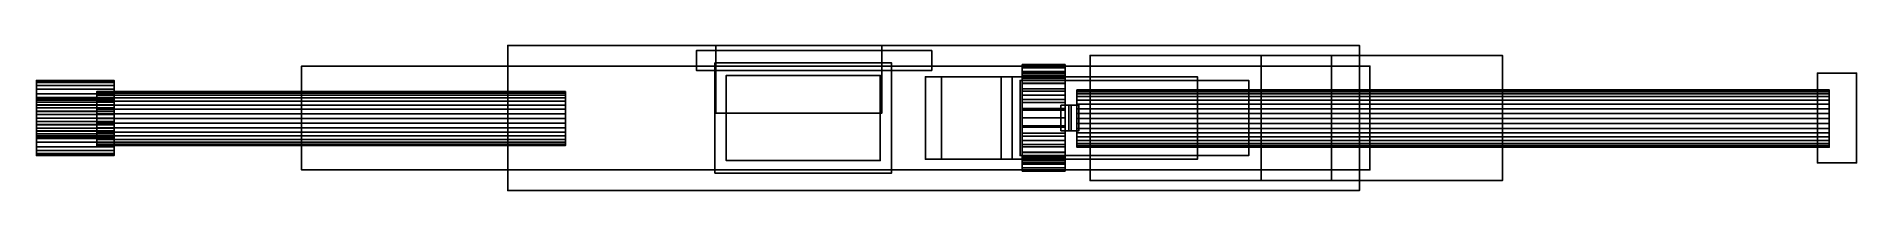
# Model space of a CAD drawing. Extents: x -0.49 to 1.32, y -0.07 to 0.07.
import ezdxf

# ---------------------------------------------------------------- set-up
doc = ezdxf.new("R2010")
doc.units = 0
for name, color, linetype in [('CA_ON_1', 88, 'CONTINUOUS'), ('CARGADOR', 88, 'CONTINUOUS'), ('CUBO_5', 251, 'CONTINUOUS'), ('CUERPO', 88, 'CONTINUOUS'), ('CULATA_1', 88, 'CONTINUOUS'), ('GATILLO', 88, 'CONTINUOUS'), ('MIRA_1', 88, 'CONTINUOUS')]:
    doc.layers.add(name, color=color, linetype=linetype)

msp = doc.modelspace()

# ---------------------------------------------------------------- meshes
at = {"layer": 'CA_ON_1'}
mesh = msp.add_polyface(dxfattribs=at)
corners = [(-0.4941, 0, 2.1738), (-0.4941, 0, 2.1568), (-0.4941, 0, 2.1568), (-0.4165, 0, 2.1568), (-0.4165, 0, 2.1568), (-0.4165, 0, 2.1738), (-0.4165, 0, 2.1738), (-0.4941, 0, 2.1738), (-0.4941, 0.0036, 2.1742), (-0.4941, 0.0065, 2.1574), (-0.4941, 0.0065, 2.1574), (-0.4165, 0.0065, 2.1574), (-0.4165, 0.0065, 2.1574), (-0.4165, 0.0036, 2.1742), (-0.4165, 0.0036, 2.1742), (-0.4941, 0.0036, 2.1742), (-0.4941, 0.007, 2.1751), (-0.4941, 0.0129, 2.1591), (-0.4941, 0.0129, 2.1591), (-0.4165, 0.0129, 2.1591), (-0.4165, 0.0129, 2.1591), (-0.4165, 0.007, 2.1751), (-0.4165, 0.007, 2.1751), (-0.4941, 0.007, 2.1751), (-0.4941, 0.0103, 2.1766), (-0.4941, 0.0188, 2.1618), (-0.4941, 0.0188, 2.1618), (-0.4165, 0.0188, 2.1618), (-0.4165, 0.0188, 2.1618), (-0.4165, 0.0103, 2.1766), (-0.4165, 0.0103, 2.1766), (-0.4941, 0.0103, 2.1766), (-0.4941, 0.0132, 2.1787), (-0.4941, 0.0242, 2.1656), (-0.4941, 0.0242, 2.1656), (-0.4165, 0.0242, 2.1656), (-0.4165, 0.0242, 2.1656), (-0.4165, 0.0132, 2.1787), (-0.4165, 0.0132, 2.1787), (-0.4941, 0.0132, 2.1787), (-0.4941, 0.0158, 2.1812), (-0.4941, 0.0288, 2.1702), (-0.4941, 0.0288, 2.1702), (-0.4165, 0.0288, 2.1702), (-0.4165, 0.0288, 2.1702), (-0.4165, 0.0158, 2.1812), (-0.4165, 0.0158, 2.1812), (-0.4941, 0.0158, 2.1812), (-0.4941, 0.0178, 2.1842), (-0.4941, 0.0326, 2.1756), (-0.4941, 0.0326, 2.1756), (-0.4165, 0.0326, 2.1756), (-0.4165, 0.0326, 2.1756), (-0.4165, 0.0178, 2.1842), (-0.4165, 0.0178, 2.1842), (-0.4941, 0.0178, 2.1842), (-0.4941, 0.0194, 2.1874), (-0.4941, 0.0354, 2.1816), (-0.4941, 0.0354, 2.1816), (-0.4165, 0.0354, 2.1816), (-0.4165, 0.0354, 2.1816), (-0.4165, 0.0194, 2.1874), (-0.4165, 0.0194, 2.1874), (-0.4941, 0.0194, 2.1874), (-0.4941, 0.0203, 2.1909), (-0.4941, 0.0371, 2.1879), (-0.4941, 0.0371, 2.1879), (-0.4165, 0.0371, 2.1879), (-0.4165, 0.0371, 2.1879), (-0.4165, 0.0203, 2.1909), (-0.4165, 0.0203, 2.1909), (-0.4941, 0.0203, 2.1909), (-0.4941, 0.0206, 2.1945), (-0.4941, 0.0377, 2.1945), (-0.4941, 0.0377, 2.1945), (-0.4165, 0.0377, 2.1945), (-0.4165, 0.0377, 2.1945), (-0.4165, 0.0206, 2.1945), (-0.4165, 0.0206, 2.1945), (-0.4941, 0.0206, 2.1945), (-0.4941, 0.0203, 2.198), (-0.4941, 0.0371, 2.201), (-0.4941, 0.0371, 2.201), (-0.4165, 0.0371, 2.201), (-0.4165, 0.0371, 2.201), (-0.4165, 0.0203, 2.198), (-0.4165, 0.0203, 2.198), (-0.4941, 0.0203, 2.198), (-0.4941, 0.0194, 2.2015), (-0.4941, 0.0354, 2.2073), (-0.4941, 0.0354, 2.2073), (-0.4165, 0.0354, 2.2073), (-0.4165, 0.0354, 2.2073), (-0.4165, 0.0194, 2.2015), (-0.4165, 0.0194, 2.2015), (-0.4941, 0.0194, 2.2015), (-0.4941, 0.0178, 2.2048), (-0.4941, 0.0326, 2.2133), (-0.4941, 0.0326, 2.2133), (-0.4165, 0.0326, 2.2133), (-0.4165, 0.0326, 2.2133), (-0.4165, 0.0178, 2.2048), (-0.4165, 0.0178, 2.2048), (-0.4941, 0.0178, 2.2048), (-0.4941, 0.0158, 2.2077), (-0.4941, 0.0288, 2.2187), (-0.4941, 0.0288, 2.2187), (-0.4165, 0.0288, 2.2187), (-0.4165, 0.0288, 2.2187), (-0.4165, 0.0158, 2.2077), (-0.4165, 0.0158, 2.2077), (-0.4941, 0.0158, 2.2077), (-0.4941, 0.0132, 2.2102), (-0.4941, 0.0242, 2.2233), (-0.4941, 0.0242, 2.2233), (-0.4165, 0.0242, 2.2233), (-0.4165, 0.0242, 2.2233), (-0.4165, 0.0132, 2.2102), (-0.4165, 0.0132, 2.2102), (-0.4941, 0.0132, 2.2102), (-0.4941, 0.0103, 2.2123), (-0.4941, 0.0188, 2.2271), (-0.4941, 0.0188, 2.2271), (-0.4165, 0.0188, 2.2271), (-0.4165, 0.0188, 2.2271), (-0.4165, 0.0103, 2.2123), (-0.4165, 0.0103, 2.2123), (-0.4941, 0.0103, 2.2123), (-0.4941, 0.007, 2.2138), (-0.4941, 0.0129, 2.2298), (-0.4941, 0.0129, 2.2298), (-0.4165, 0.0129, 2.2298), (-0.4165, 0.0129, 2.2298), (-0.4165, 0.007, 2.2138), (-0.4165, 0.007, 2.2138), (-0.4941, 0.007, 2.2138), (-0.4941, 0.0036, 2.2147), (-0.4941, 0.0065, 2.2315), (-0.4941, 0.0065, 2.2315), (-0.4165, 0.0065, 2.2315), (-0.4165, 0.0065, 2.2315), (-0.4165, 0.0036, 2.2147), (-0.4165, 0.0036, 2.2147), (-0.4941, 0.0036, 2.2147), (-0.4941, 0, 2.2151), (-0.4941, 0, 2.2321), (-0.4941, 0, 2.2321), (-0.4165, 0, 2.2321), (-0.4165, 0, 2.2321), (-0.4165, 0, 2.2151), (-0.4165, 0, 2.2151), (-0.4941, 0, 2.2151), (-0.4941, -0.0036, 2.2147), (-0.4941, -0.0065, 2.2315), (-0.4941, -0.0065, 2.2315), (-0.4165, -0.0065, 2.2315), (-0.4165, -0.0065, 2.2315), (-0.4165, -0.0036, 2.2147), (-0.4165, -0.0036, 2.2147), (-0.4941, -0.0036, 2.2147), (-0.4941, -0.007, 2.2138), (-0.4941, -0.0129, 2.2298), (-0.4941, -0.0129, 2.2298), (-0.4165, -0.0129, 2.2298), (-0.4165, -0.0129, 2.2298), (-0.4165, -0.007, 2.2138), (-0.4165, -0.007, 2.2138), (-0.4941, -0.007, 2.2138), (-0.4941, -0.0103, 2.2123), (-0.4941, -0.0188, 2.2271), (-0.4941, -0.0188, 2.2271), (-0.4165, -0.0188, 2.2271), (-0.4165, -0.0188, 2.2271), (-0.4165, -0.0103, 2.2123), (-0.4165, -0.0103, 2.2123), (-0.4941, -0.0103, 2.2123), (-0.4941, -0.0132, 2.2102), (-0.4941, -0.0242, 2.2233), (-0.4941, -0.0242, 2.2233), (-0.4165, -0.0242, 2.2233), (-0.4165, -0.0242, 2.2233), (-0.4165, -0.0132, 2.2102), (-0.4165, -0.0132, 2.2102), (-0.4941, -0.0132, 2.2102), (-0.4941, -0.0158, 2.2077), (-0.4941, -0.0288, 2.2187), (-0.4941, -0.0288, 2.2187), (-0.4165, -0.0288, 2.2187), (-0.4165, -0.0288, 2.2187), (-0.4165, -0.0158, 2.2077), (-0.4165, -0.0158, 2.2077), (-0.4941, -0.0158, 2.2077), (-0.4941, -0.0178, 2.2048), (-0.4941, -0.0326, 2.2133), (-0.4941, -0.0326, 2.2133), (-0.4165, -0.0326, 2.2133), (-0.4165, -0.0326, 2.2133), (-0.4165, -0.0178, 2.2048), (-0.4165, -0.0178, 2.2048), (-0.4941, -0.0178, 2.2048), (-0.4941, -0.0194, 2.2015), (-0.4941, -0.0354, 2.2073), (-0.4941, -0.0354, 2.2073), (-0.4165, -0.0354, 2.2073), (-0.4165, -0.0354, 2.2073), (-0.4165, -0.0194, 2.2015), (-0.4165, -0.0194, 2.2015), (-0.4941, -0.0194, 2.2015), (-0.4941, -0.0203, 2.198), (-0.4941, -0.0371, 2.201), (-0.4941, -0.0371, 2.201), (-0.4165, -0.0371, 2.201), (-0.4165, -0.0371, 2.201), (-0.4165, -0.0203, 2.198), (-0.4165, -0.0203, 2.198), (-0.4941, -0.0203, 2.198), (-0.4941, -0.0206, 2.1945), (-0.4941, -0.0377, 2.1945), (-0.4941, -0.0377, 2.1945), (-0.4165, -0.0377, 2.1945), (-0.4165, -0.0377, 2.1945), (-0.4165, -0.0206, 2.1945), (-0.4165, -0.0206, 2.1945), (-0.4941, -0.0206, 2.1945), (-0.4941, -0.0203, 2.1909), (-0.4941, -0.0371, 2.1879), (-0.4941, -0.0371, 2.1879), (-0.4165, -0.0371, 2.1879), (-0.4165, -0.0371, 2.1879), (-0.4165, -0.0203, 2.1909), (-0.4165, -0.0203, 2.1909), (-0.4941, -0.0203, 2.1909), (-0.4941, -0.0194, 2.1874), (-0.4941, -0.0354, 2.1816), (-0.4941, -0.0354, 2.1816), (-0.4165, -0.0354, 2.1816), (-0.4165, -0.0354, 2.1816), (-0.4165, -0.0194, 2.1874), (-0.4165, -0.0194, 2.1874), (-0.4941, -0.0194, 2.1874), (-0.4941, -0.0178, 2.1842), (-0.4941, -0.0326, 2.1756), (-0.4941, -0.0326, 2.1756), (-0.4165, -0.0326, 2.1756), (-0.4165, -0.0326, 2.1756), (-0.4165, -0.0178, 2.1842), (-0.4165, -0.0178, 2.1842), (-0.4941, -0.0178, 2.1842), (-0.4941, -0.0158, 2.1812), (-0.4941, -0.0288, 2.1702), (-0.4941, -0.0288, 2.1702), (-0.4165, -0.0288, 2.1702), (-0.4165, -0.0288, 2.1702), (-0.4165, -0.0158, 2.1812), (-0.4165, -0.0158, 2.1812), (-0.4941, -0.0158, 2.1812), (-0.4941, -0.0132, 2.1787), (-0.4941, -0.0242, 2.1656), (-0.4941, -0.0242, 2.1656), (-0.4165, -0.0242, 2.1656), (-0.4165, -0.0242, 2.1656), (-0.4165, -0.0132, 2.1787), (-0.4165, -0.0132, 2.1787), (-0.4941, -0.0132, 2.1787), (-0.4941, -0.0103, 2.1766), (-0.4941, -0.0188, 2.1618), (-0.4941, -0.0188, 2.1618), (-0.4165, -0.0188, 2.1618), (-0.4165, -0.0188, 2.1618), (-0.4165, -0.0103, 2.1766), (-0.4165, -0.0103, 2.1766), (-0.4941, -0.0103, 2.1766), (-0.4941, -0.007, 2.1751), (-0.4941, -0.0129, 2.1591), (-0.4941, -0.0129, 2.1591), (-0.4165, -0.0129, 2.1591), (-0.4165, -0.0129, 2.1591), (-0.4165, -0.007, 2.1751), (-0.4165, -0.007, 2.1751), (-0.4941, -0.007, 2.1751), (-0.4941, -0.0036, 2.1742), (-0.4941, -0.0065, 2.1574), (-0.4941, -0.0065, 2.1574), (-0.4165, -0.0065, 2.1574), (-0.4165, -0.0065, 2.1574), (-0.4165, -0.0036, 2.1742), (-0.4165, -0.0036, 2.1742), (-0.4941, -0.0036, 2.1742), (-0.4338, -0.0006, 2.1949), (0.0342, -0.0006, 2.1949), (-0.4338, -0.0006, 2.1678), (-0.4338, -0.0006, 2.1678), (0.0342, -0.0006, 2.1678), (0.0342, -0.0006, 2.1678), (-0.4338, 0.0041, 2.1682), (-0.4338, 0.0041, 2.1682), (0.0342, 0.0041, 2.1682), (0.0342, 0.0041, 2.1682), (-0.4338, 0.0087, 2.1694), (-0.4338, 0.0087, 2.1694), (0.0342, 0.0087, 2.1694), (0.0342, 0.0087, 2.1694), (-0.4338, 0.013, 2.1714), (-0.4338, 0.013, 2.1714), (0.0342, 0.013, 2.1714), (0.0342, 0.013, 2.1714), (-0.4338, 0.0168, 2.1741), (-0.4338, 0.0168, 2.1741), (0.0342, 0.0168, 2.1741), (0.0342, 0.0168, 2.1741), (-0.4338, 0.0202, 2.1775), (-0.4338, 0.0202, 2.1775), (0.0342, 0.0202, 2.1775), (0.0342, 0.0202, 2.1775), (-0.4338, 0.0229, 2.1813), (-0.4338, 0.0229, 2.1813), (0.0342, 0.0229, 2.1813), (0.0342, 0.0229, 2.1813), (-0.4338, 0.0249, 2.1856), (-0.4338, 0.0249, 2.1856), (0.0342, 0.0249, 2.1856), (0.0342, 0.0249, 2.1856), (-0.4338, 0.0261, 2.1902), (-0.4338, 0.0261, 2.1902), (0.0342, 0.0261, 2.1902), (0.0342, 0.0261, 2.1902), (-0.4338, 0.0265, 2.1949), (-0.4338, 0.0265, 2.1949), (0.0342, 0.0265, 2.1949), (0.0342, 0.0265, 2.1949), (-0.4338, 0.0261, 2.1996), (-0.4338, 0.0261, 2.1996), (0.0342, 0.0261, 2.1996), (0.0342, 0.0261, 2.1996), (-0.4338, 0.0249, 2.2042), (-0.4338, 0.0249, 2.2042), (0.0342, 0.0249, 2.2042), (0.0342, 0.0249, 2.2042), (-0.4338, 0.0229, 2.2085), (-0.4338, 0.0229, 2.2085), (0.0342, 0.0229, 2.2085), (0.0342, 0.0229, 2.2085), (-0.4338, 0.0202, 2.2123), (-0.4338, 0.0202, 2.2123), (0.0342, 0.0202, 2.2123), (0.0342, 0.0202, 2.2123), (-0.4338, 0.0168, 2.2157), (-0.4338, 0.0168, 2.2157), (0.0342, 0.0168, 2.2157), (0.0342, 0.0168, 2.2157), (-0.4338, 0.013, 2.2184), (-0.4338, 0.013, 2.2184), (0.0342, 0.013, 2.2184), (0.0342, 0.013, 2.2184), (-0.4338, 0.0087, 2.2204), (-0.4338, 0.0087, 2.2204), (0.0342, 0.0087, 2.2204), (0.0342, 0.0087, 2.2204), (-0.4338, 0.0041, 2.2216), (-0.4338, 0.0041, 2.2216), (0.0342, 0.0041, 2.2216), (0.0342, 0.0041, 2.2216), (-0.4338, -0.0006, 2.222), (-0.4338, -0.0006, 2.222), (0.0342, -0.0006, 2.222), (0.0342, -0.0006, 2.222), (-0.4338, -0.0053, 2.2216), (-0.4338, -0.0053, 2.2216), (0.0342, -0.0053, 2.2216), (0.0342, -0.0053, 2.2216), (-0.4338, -0.0099, 2.2204), (-0.4338, -0.0099, 2.2204), (0.0342, -0.0099, 2.2204), (0.0342, -0.0099, 2.2204), (-0.4338, -0.0142, 2.2184), (-0.4338, -0.0142, 2.2184), (0.0342, -0.0142, 2.2184), (0.0342, -0.0142, 2.2184), (-0.4338, -0.018, 2.2157), (-0.4338, -0.018, 2.2157), (0.0342, -0.018, 2.2157), (0.0342, -0.018, 2.2157), (-0.4338, -0.0214, 2.2123), (-0.4338, -0.0214, 2.2123), (0.0342, -0.0214, 2.2123), (0.0342, -0.0214, 2.2123), (-0.4338, -0.0241, 2.2085), (-0.4338, -0.0241, 2.2085), (0.0342, -0.0241, 2.2085), (0.0342, -0.0241, 2.2085), (-0.4338, -0.0261, 2.2042), (-0.4338, -0.0261, 2.2042), (0.0342, -0.0261, 2.2042), (0.0342, -0.0261, 2.2042), (-0.4338, -0.0273, 2.1996), (-0.4338, -0.0273, 2.1996), (0.0342, -0.0273, 2.1996), (0.0342, -0.0273, 2.1996), (-0.4338, -0.0277, 2.1949), (-0.4338, -0.0277, 2.1949), (0.0342, -0.0277, 2.1949), (0.0342, -0.0277, 2.1949), (-0.4338, -0.0273, 2.1902), (-0.4338, -0.0273, 2.1902), (0.0342, -0.0273, 2.1902), (0.0342, -0.0273, 2.1902), (-0.4338, -0.0261, 2.1856), (-0.4338, -0.0261, 2.1856), (0.0342, -0.0261, 2.1856), (0.0342, -0.0261, 2.1856), (-0.4338, -0.0241, 2.1813), (-0.4338, -0.0241, 2.1813), (0.0342, -0.0241, 2.1813), (0.0342, -0.0241, 2.1813), (-0.4338, -0.0214, 2.1775), (-0.4338, -0.0214, 2.1775), (0.0342, -0.0214, 2.1775), (0.0342, -0.0214, 2.1775), (-0.4338, -0.018, 2.1741), (-0.4338, -0.018, 2.1741), (0.0342, -0.018, 2.1741), (0.0342, -0.018, 2.1741), (-0.4338, -0.0142, 2.1714), (-0.4338, -0.0142, 2.1714), (0.0342, -0.0142, 2.1714), (0.0342, -0.0142, 2.1714), (-0.4338, -0.0099, 2.1694), (-0.4338, -0.0099, 2.1694), (0.0342, -0.0099, 2.1694), (0.0342, -0.0099, 2.1694), (-0.4338, -0.0053, 2.1682), (-0.4338, -0.0053, 2.1682), (0.0342, -0.0053, 2.1682), (0.0342, -0.0053, 2.1682)]
mesh.append_faces([[corners[k] for k in face] for face in [(0, 1, 9, 8), (2, 3, 11, 10), (4, 5, 13, 12), (6, 7, 15, 14), (8, 9, 17, 16), (10, 11, 19, 18), (12, 13, 21, 20), (14, 15, 23, 22), (16, 17, 25, 24), (18, 19, 27, 26), (20, 21, 29, 28), (22, 23, 31, 30), (24, 25, 33, 32), (26, 27, 35, 34), (28, 29, 37, 36), (30, 31, 39, 38), (32, 33, 41, 40), (34, 35, 43, 42), (36, 37, 45, 44), (38, 39, 47, 46), (40, 41, 49, 48), (42, 43, 51, 50), (44, 45, 53, 52), (46, 47, 55, 54), (48, 49, 57, 56), (50, 51, 59, 58), (52, 53, 61, 60), (54, 55, 63, 62), (56, 57, 65, 64), (58, 59, 67, 66), (60, 61, 69, 68), (62, 63, 71, 70), (64, 65, 73, 72), (66, 67, 75, 74), (68, 69, 77, 76), (70, 71, 79, 78), (72, 73, 81, 80), (74, 75, 83, 82), (76, 77, 85, 84), (78, 79, 87, 86), (80, 81, 89, 88), (82, 83, 91, 90), (84, 85, 93, 92), (86, 87, 95, 94), (88, 89, 97, 96), (90, 91, 99, 98), (92, 93, 101, 100), (94, 95, 103, 102), (96, 97, 105, 104), (98, 99, 107, 106), (100, 101, 109, 108), (102, 103, 111, 110), (104, 105, 113, 112), (106, 107, 115, 114), (108, 109, 117, 116), (110, 111, 119, 118), (112, 113, 121, 120), (114, 115, 123, 122), (116, 117, 125, 124), (118, 119, 127, 126), (120, 121, 129, 128), (122, 123, 131, 130), (124, 125, 133, 132), (126, 127, 135, 134), (128, 129, 137, 136), (130, 131, 139, 138), (132, 133, 141, 140), (134, 135, 143, 142), (136, 137, 145, 144), (138, 139, 147, 146), (140, 141, 149, 148), (142, 143, 151, 150), (144, 145, 153, 152), (146, 147, 155, 154), (148, 149, 157, 156), (150, 151, 159, 158), (152, 153, 161, 160), (154, 155, 163, 162), (156, 157, 165, 164), (158, 159, 167, 166), (160, 161, 169, 168), (162, 163, 171, 170), (164, 165, 173, 172), (166, 167, 175, 174), (168, 169, 177, 176), (170, 171, 179, 178), (172, 173, 181, 180), (174, 175, 183, 182), (176, 177, 185, 184), (178, 179, 187, 186), (180, 181, 189, 188), (182, 183, 191, 190), (184, 185, 193, 192), (186, 187, 195, 194), (188, 189, 197, 196), (190, 191, 199, 198), (192, 193, 201, 200), (194, 195, 203, 202), (196, 197, 205, 204), (198, 199, 207, 206), (200, 201, 209, 208), (202, 203, 211, 210), (204, 205, 213, 212), (206, 207, 215, 214), (208, 209, 217, 216), (210, 211, 219, 218), (212, 213, 221, 220), (214, 215, 223, 222), (216, 217, 225, 224), (218, 219, 227, 226), (220, 221, 229, 228), (222, 223, 231, 230), (224, 225, 233, 232), (226, 227, 235, 234), (228, 229, 237, 236), (230, 231, 239, 238), (232, 233, 241, 240), (234, 235, 243, 242), (236, 237, 245, 244), (238, 239, 247, 246), (240, 241, 249, 248), (242, 243, 251, 250), (244, 245, 253, 252), (246, 247, 255, 254), (248, 249, 257, 256), (250, 251, 259, 258), (252, 253, 261, 260), (254, 255, 263, 262), (256, 257, 265, 264), (258, 259, 267, 266), (260, 261, 269, 268), (262, 263, 271, 270), (264, 265, 273, 272), (266, 267, 275, 274), (268, 269, 277, 276), (270, 271, 279, 278), (272, 273, 281, 280), (274, 275, 283, 282), (276, 277, 285, 284), (278, 279, 287, 286), (280, 281, 1, 0), (282, 283, 3, 2), (284, 285, 5, 4), (286, 287, 7, 6), (288, 290, 294, 294), (291, 292, 296, 295), (293, 289, 297, 297), (288, 294, 298, 298), (295, 296, 300, 299), (297, 289, 301, 301), (288, 298, 302, 302), (299, 300, 304, 303), (301, 289, 305, 305), (288, 302, 306, 306), (303, 304, 308, 307), (305, 289, 309, 309), (288, 306, 310, 310), (307, 308, 312, 311), (309, 289, 313, 313), (288, 310, 314, 314), (311, 312, 316, 315), (313, 289, 317, 317), (288, 314, 318, 318), (315, 316, 320, 319), (317, 289, 321, 321), (288, 318, 322, 322), (319, 320, 324, 323), (321, 289, 325, 325), (288, 322, 326, 326), (323, 324, 328, 327), (325, 289, 329, 329), (288, 326, 330, 330), (327, 328, 332, 331), (329, 289, 333, 333), (288, 330, 334, 334), (331, 332, 336, 335), (333, 289, 337, 337), (288, 334, 338, 338), (335, 336, 340, 339), (337, 289, 341, 341), (288, 338, 342, 342), (339, 340, 344, 343), (341, 289, 345, 345), (288, 342, 346, 346), (343, 344, 348, 347), (345, 289, 349, 349), (288, 346, 350, 350), (347, 348, 352, 351), (349, 289, 353, 353), (288, 350, 354, 354), (351, 352, 356, 355), (353, 289, 357, 357), (288, 354, 358, 358), (355, 356, 360, 359), (357, 289, 361, 361), (288, 358, 362, 362), (359, 360, 364, 363), (361, 289, 365, 365), (288, 362, 366, 366), (363, 364, 368, 367), (365, 289, 369, 369), (288, 366, 370, 370), (367, 368, 372, 371), (369, 289, 373, 373), (288, 370, 374, 374), (371, 372, 376, 375), (373, 289, 377, 377), (288, 374, 378, 378), (375, 376, 380, 379), (377, 289, 381, 381), (288, 378, 382, 382), (379, 380, 384, 383), (381, 289, 385, 385), (288, 382, 386, 386), (383, 384, 388, 387), (385, 289, 389, 389), (288, 386, 390, 390), (387, 388, 392, 391), (389, 289, 393, 393), (288, 390, 394, 394), (391, 392, 396, 395), (393, 289, 397, 397), (288, 394, 398, 398), (395, 396, 400, 399), (397, 289, 401, 401), (288, 398, 402, 402), (399, 400, 404, 403), (401, 289, 405, 405), (288, 402, 406, 406), (403, 404, 408, 407), (405, 289, 409, 409), (288, 406, 410, 410), (407, 408, 412, 411), (409, 289, 413, 413), (288, 410, 414, 414), (411, 412, 416, 415), (413, 289, 417, 417), (288, 414, 418, 418), (415, 416, 420, 419), (417, 289, 421, 421), (288, 418, 422, 422), (419, 420, 424, 423), (421, 289, 425, 425), (288, 422, 426, 426), (423, 424, 428, 427), (425, 289, 429, 429), (288, 426, 430, 430), (427, 428, 432, 431), (429, 289, 433, 433), (288, 430, 290, 290), (431, 432, 292, 291), (433, 289, 293, 293)]])
at = {"layer": 'CARGADOR'}
mesh = msp.add_polyface(dxfattribs=at)
corners = [(0.1948, -0.0427, 1.4726), (0.1948, -0.0427, 2.0914), (0.3486, -0.0427, 1.4726), (0.3486, -0.0427, 2.0914), (0.3486, 0.0427, 1.4726), (0.3486, 0.0427, 2.0914), (0.1948, 0.0427, 1.4726), (0.1948, 0.0427, 2.0914)]
mesh.append_faces([[corners[k] for k in face] for face in [(0, 1, 3, 2), (2, 3, 5, 4), (4, 5, 7, 6), (6, 7, 1, 0), (1, 7, 5, 3), (6, 0, 2, 4)]])
at = {"layer": 'CUBO_5'}
mesh = msp.add_polyface(dxfattribs=at)
corners = [(0.1649, 0.0477, 2.1929), (0.1649, 0.0477, 2.2485), (0.4, 0.0477, 2.1929), (0.4, 0.0477, 2.2485), (0.4, 0.0675, 2.1929), (0.4, 0.0675, 2.2485), (0.1649, 0.0675, 2.1929), (0.1649, 0.0675, 2.2485)]
mesh.append_faces([[corners[k] for k in face] for face in [(0, 1, 3, 2), (2, 3, 5, 4), (4, 5, 7, 6), (6, 7, 1, 0), (1, 7, 5, 3), (6, 0, 2, 4)]])
at = {"layer": 'CUERPO'}
mesh = msp.add_polyface(dxfattribs=at)
corners = [(-0.0234, -0.0727, 2.0832), (-0.0234, -0.0727, 2.2811), (0.827, -0.0727, 2.0832), (0.827, -0.0727, 2.2811), (0.827, 0.0727, 2.0832), (0.827, 0.0727, 2.2811), (-0.0234, 0.0727, 2.0832), (-0.0234, 0.0727, 2.2811), (0.35, 0.0727, 2.2403), (0.35, 0.0727, 2.201), (0.1842, 0.0727, 2.2403), (0.1842, 0.0727, 2.201), (0.1842, 0.0047, 2.201), (0.1842, 0.0047, 2.2403), (0.35, 0.0047, 2.201), (0.35, 0.0047, 2.2403), (0.35, 0.0727, 2.2403), (0.35, 0.0727, 2.201), (0.1842, 0.0727, 2.2403), (0.1842, 0.0727, 2.201), (0.3936, -0.0413, 2.1042), (0.4097, -0.0413, 2.1131), (0.4693, -0.0413, 1.9688), (0.4804, -0.0413, 1.9835), (0.6653, -0.0413, 1.9616), (0.6653, -0.0413, 1.98), (0.6653, 0.0413, 1.9616), (0.6653, 0.0413, 1.98), (0.4693, 0.0413, 1.9688), (0.4804, 0.0413, 1.9835), (0.3936, 0.0413, 2.1042), (0.4097, 0.0413, 2.1131), (-0.2293, -0.0519, 2.1231), (-0.2293, -0.0519, 2.264), (0.8375, -0.0519, 2.1231), (0.8375, -0.0519, 2.264), (0.8375, 0.0519, 2.1231), (0.8375, 0.0519, 2.264), (-0.2293, 0.0519, 2.1231), (-0.2293, 0.0519, 2.264), (0.1835, -0.0552, 2.0474), (0.1835, -0.0552, 2.1165), (0.3599, -0.0552, 2.0474), (0.3599, -0.0552, 2.1165), (0.3599, 0.0552, 2.0474), (0.3599, 0.0552, 2.1165), (0.1835, 0.0552, 2.0474), (0.1835, 0.0552, 2.1165), (0.5581, -0.0626, 2.0933), (0.7288, -0.0626, 2.184), (0.7991, -0.0626, 1.6398), (0.9698, -0.0626, 1.7305), (0.7991, 0.0626, 1.6398), (0.9698, 0.0626, 1.7305), (0.5581, 0.0626, 2.0933), (0.7288, 0.0626, 2.184)]
mesh.append_faces([[corners[k] for k in face] for face in [(0, 1, 3, 2), (2, 3, 5, 4), (11, 18, 6, 6), (7, 6, 18, 18), (17, 11, 6, 4), (7, 18, 16, 5), (17, 4, 5, 16), (6, 7, 1, 0), (1, 7, 5, 3), (6, 0, 2, 4), (13, 12, 14, 15), (14, 17, 16, 15), (13, 18, 11, 12), (15, 16, 18, 13), (12, 11, 17, 14), (20, 21, 23, 22), (22, 23, 25, 24), (24, 25, 27, 26), (26, 27, 29, 28), (28, 29, 31, 30), (30, 31, 21, 20), (21, 31, 29, 23), (23, 29, 27, 25), (30, 20, 22, 28), (28, 22, 24, 26), (32, 33, 35, 34), (34, 35, 37, 36), (36, 37, 39, 38), (38, 39, 33, 32), (33, 39, 37, 35), (38, 32, 34, 36), (40, 41, 43, 42), (42, 43, 45, 44), (44, 45, 47, 46), (46, 47, 41, 40), (41, 47, 45, 43), (46, 40, 42, 44), (48, 49, 51, 50), (50, 51, 53, 52), (52, 53, 55, 54), (54, 55, 49, 48), (49, 55, 53, 51), (54, 48, 50, 52)]])
at = {"layer": 'CULATA_1'}
mesh = msp.add_polyface(dxfattribs=at)
corners = [(1.2844, -0.045, 1.8369), (1.2844, -0.045, 2.2377), (1.3235, -0.045, 1.8369), (1.3235, -0.045, 2.2377), (1.3235, 0.045, 1.8369), (1.3235, 0.045, 2.2377), (1.2844, 0.045, 1.8369), (1.2844, 0.045, 2.2377), (0.545, -0.0006, 2.1805), (1.2962, -0.0006, 2.1805), (0.545, -0.0006, 2.1518), (0.545, -0.0006, 2.1518), (1.2962, -0.0006, 2.1518), (1.2962, -0.0006, 2.1518), (0.545, 0.0044, 2.1522), (0.545, 0.0044, 2.1522), (1.2962, 0.0044, 2.1522), (1.2962, 0.0044, 2.1522), (0.545, 0.0092, 2.1535), (0.545, 0.0092, 2.1535), (1.2962, 0.0092, 2.1535), (1.2962, 0.0092, 2.1535), (0.545, 0.0137, 2.1556), (0.545, 0.0137, 2.1556), (1.2962, 0.0137, 2.1556), (1.2962, 0.0137, 2.1556), (0.545, 0.0178, 2.1585), (0.545, 0.0178, 2.1585), (1.2962, 0.0178, 2.1585), (1.2962, 0.0178, 2.1585), (0.545, 0.0214, 2.162), (0.545, 0.0214, 2.162), (1.2962, 0.0214, 2.162), (1.2962, 0.0214, 2.162), (0.545, 0.0242, 2.1661), (0.545, 0.0242, 2.1661), (1.2962, 0.0242, 2.1661), (1.2962, 0.0242, 2.1661), (0.545, 0.0263, 2.1707), (0.545, 0.0263, 2.1707), (1.2962, 0.0263, 2.1707), (1.2962, 0.0263, 2.1707), (0.545, 0.0276, 2.1755), (0.545, 0.0276, 2.1755), (1.2962, 0.0276, 2.1755), (1.2962, 0.0276, 2.1755), (0.545, 0.0281, 2.1805), (0.545, 0.0281, 2.1805), (1.2962, 0.0281, 2.1805), (1.2962, 0.0281, 2.1805), (0.545, 0.0276, 2.1854), (0.545, 0.0276, 2.1854), (1.2962, 0.0276, 2.1854), (1.2962, 0.0276, 2.1854), (0.545, 0.0263, 2.1903), (0.545, 0.0263, 2.1903), (1.2962, 0.0263, 2.1903), (1.2962, 0.0263, 2.1903), (0.545, 0.0242, 2.1948), (0.545, 0.0242, 2.1948), (1.2962, 0.0242, 2.1948), (1.2962, 0.0242, 2.1948), (0.545, 0.0214, 2.1989), (0.545, 0.0214, 2.1989), (1.2962, 0.0214, 2.1989), (1.2962, 0.0214, 2.1989), (0.545, 0.0178, 2.2024), (0.545, 0.0178, 2.2024), (1.2962, 0.0178, 2.2024), (1.2962, 0.0178, 2.2024), (0.545, 0.0137, 2.2053), (0.545, 0.0137, 2.2053), (1.2962, 0.0137, 2.2053), (1.2962, 0.0137, 2.2053), (0.545, 0.0092, 2.2074), (0.545, 0.0092, 2.2074), (1.2962, 0.0092, 2.2074), (1.2962, 0.0092, 2.2074), (0.545, 0.0044, 2.2087), (0.545, 0.0044, 2.2087), (1.2962, 0.0044, 2.2087), (1.2962, 0.0044, 2.2087), (0.545, -0.0006, 2.2091), (0.545, -0.0006, 2.2091), (1.2962, -0.0006, 2.2091), (1.2962, -0.0006, 2.2091), (0.545, -0.0056, 2.2087), (0.545, -0.0056, 2.2087), (1.2962, -0.0056, 2.2087), (1.2962, -0.0056, 2.2087), (0.545, -0.0104, 2.2074), (0.545, -0.0104, 2.2074), (1.2962, -0.0104, 2.2074), (1.2962, -0.0104, 2.2074), (0.545, -0.0149, 2.2053), (0.545, -0.0149, 2.2053), (1.2962, -0.0149, 2.2053), (1.2962, -0.0149, 2.2053), (0.545, -0.019, 2.2024), (0.545, -0.019, 2.2024), (1.2962, -0.019, 2.2024), (1.2962, -0.019, 2.2024), (0.545, -0.0226, 2.1989), (0.545, -0.0226, 2.1989), (1.2962, -0.0226, 2.1989), (1.2962, -0.0226, 2.1989), (0.545, -0.0254, 2.1948), (0.545, -0.0254, 2.1948), (1.2962, -0.0254, 2.1948), (1.2962, -0.0254, 2.1948), (0.545, -0.0275, 2.1903), (0.545, -0.0275, 2.1903), (1.2962, -0.0275, 2.1903), (1.2962, -0.0275, 2.1903), (0.545, -0.0288, 2.1854), (0.545, -0.0288, 2.1854), (1.2962, -0.0288, 2.1854), (1.2962, -0.0288, 2.1854), (0.545, -0.0293, 2.1805), (0.545, -0.0293, 2.1805), (1.2962, -0.0293, 2.1805), (1.2962, -0.0293, 2.1805), (0.545, -0.0288, 2.1755), (0.545, -0.0288, 2.1755), (1.2962, -0.0288, 2.1755), (1.2962, -0.0288, 2.1755), (0.545, -0.0275, 2.1707), (0.545, -0.0275, 2.1707), (1.2962, -0.0275, 2.1707), (1.2962, -0.0275, 2.1707), (0.545, -0.0254, 2.1661), (0.545, -0.0254, 2.1661), (1.2962, -0.0254, 2.1661), (1.2962, -0.0254, 2.1661), (0.545, -0.0226, 2.162), (0.545, -0.0226, 2.162), (1.2962, -0.0226, 2.162), (1.2962, -0.0226, 2.162), (0.545, -0.019, 2.1585), (0.545, -0.019, 2.1585), (1.2962, -0.019, 2.1585), (1.2962, -0.019, 2.1585), (0.545, -0.0149, 2.1556), (0.545, -0.0149, 2.1556), (1.2962, -0.0149, 2.1556), (1.2962, -0.0149, 2.1556), (0.545, -0.0104, 2.1535), (0.545, -0.0104, 2.1535), (1.2962, -0.0104, 2.1535), (1.2962, -0.0104, 2.1535), (0.545, -0.0056, 2.1522), (0.545, -0.0056, 2.1522), (1.2962, -0.0056, 2.1522), (1.2962, -0.0056, 2.1522)]
mesh.append_faces([[corners[k] for k in face] for face in [(0, 1, 3, 2), (2, 3, 5, 4), (4, 5, 7, 6), (6, 7, 1, 0), (1, 7, 5, 3), (6, 0, 2, 4), (8, 10, 14, 14), (11, 12, 16, 15), (13, 9, 17, 17), (8, 14, 18, 18), (15, 16, 20, 19), (17, 9, 21, 21), (8, 18, 22, 22), (19, 20, 24, 23), (21, 9, 25, 25), (8, 22, 26, 26), (23, 24, 28, 27), (25, 9, 29, 29), (8, 26, 30, 30), (27, 28, 32, 31), (29, 9, 33, 33), (8, 30, 34, 34), (31, 32, 36, 35), (33, 9, 37, 37), (8, 34, 38, 38), (35, 36, 40, 39), (37, 9, 41, 41), (8, 38, 42, 42), (39, 40, 44, 43), (41, 9, 45, 45), (8, 42, 46, 46), (43, 44, 48, 47), (45, 9, 49, 49), (8, 46, 50, 50), (47, 48, 52, 51), (49, 9, 53, 53), (8, 50, 54, 54), (51, 52, 56, 55), (53, 9, 57, 57), (8, 54, 58, 58), (55, 56, 60, 59), (57, 9, 61, 61), (8, 58, 62, 62), (59, 60, 64, 63), (61, 9, 65, 65), (8, 62, 66, 66), (63, 64, 68, 67), (65, 9, 69, 69), (8, 66, 70, 70), (67, 68, 72, 71), (69, 9, 73, 73), (8, 70, 74, 74), (71, 72, 76, 75), (73, 9, 77, 77), (8, 74, 78, 78), (75, 76, 80, 79), (77, 9, 81, 81), (8, 78, 82, 82), (79, 80, 84, 83), (81, 9, 85, 85), (8, 82, 86, 86), (83, 84, 88, 87), (85, 9, 89, 89), (8, 86, 90, 90), (87, 88, 92, 91), (89, 9, 93, 93), (8, 90, 94, 94), (91, 92, 96, 95), (93, 9, 97, 97), (8, 94, 98, 98), (95, 96, 100, 99), (97, 9, 101, 101), (8, 98, 102, 102), (99, 100, 104, 103), (101, 9, 105, 105), (8, 102, 106, 106), (103, 104, 108, 107), (105, 9, 109, 109), (8, 106, 110, 110), (107, 108, 112, 111), (109, 9, 113, 113), (8, 110, 114, 114), (111, 112, 116, 115), (113, 9, 117, 117), (8, 114, 118, 118), (115, 116, 120, 119), (117, 9, 121, 121), (8, 118, 122, 122), (119, 120, 124, 123), (121, 9, 125, 125), (8, 122, 126, 126), (123, 124, 128, 127), (125, 9, 129, 129), (8, 126, 130, 130), (127, 128, 132, 131), (129, 9, 133, 133), (8, 130, 134, 134), (131, 132, 136, 135), (133, 9, 137, 137), (8, 134, 138, 138), (135, 136, 140, 139), (137, 9, 141, 141), (8, 138, 142, 142), (139, 140, 144, 143), (141, 9, 145, 145), (8, 142, 146, 146), (143, 144, 148, 147), (145, 9, 149, 149), (8, 146, 150, 150), (147, 148, 152, 151), (149, 9, 153, 153), (8, 150, 10, 10), (151, 152, 12, 11), (153, 9, 13, 13)]])
at = {"layer": 'GATILLO'}
mesh = msp.add_polyface(dxfattribs=at)
corners = [(0.529, -0.0128, 2.0217), (0.5367, -0.0128, 2.0906), (0.5393, -0.0128, 2.0205), (0.547, -0.0128, 2.0895), (0.5393, 0.0128, 2.0205), (0.547, 0.0128, 2.0895), (0.529, 0.0128, 2.0217), (0.5367, 0.0128, 2.0906)]
mesh.append_faces([[corners[k] for k in face] for face in [(0, 1, 3, 2), (2, 3, 5, 4), (4, 5, 7, 6), (6, 7, 1, 0), (1, 7, 5, 3), (6, 0, 2, 4)]])
at = {"layer": 'MIRA_1'}
mesh = msp.add_polyface(dxfattribs=at)
corners = [(0.4903, 0.0002, 2.2868), (0.4903, 0.0002, 2.2787), (0.4903, 0.0002, 2.2787), (0.5331, 0.0002, 2.2787), (0.5331, 0.0002, 2.2787), (0.5331, 0.0002, 2.2868), (0.5331, 0.0002, 2.2868), (0.4903, 0.0002, 2.2868), (0.4903, 0.008, 2.2875), (0.4903, 0.0094, 2.2795), (0.4903, 0.0094, 2.2795), (0.5331, 0.0094, 2.2795), (0.5331, 0.0094, 2.2795), (0.5331, 0.008, 2.2875), (0.5331, 0.008, 2.2875), (0.4903, 0.008, 2.2875), (0.4903, 0.0156, 2.2895), (0.4903, 0.0184, 2.2819), (0.4903, 0.0184, 2.2819), (0.5331, 0.0184, 2.2819), (0.5331, 0.0184, 2.2819), (0.5331, 0.0156, 2.2895), (0.5331, 0.0156, 2.2895), (0.4903, 0.0156, 2.2895), (0.4903, 0.0228, 2.2929), (0.4903, 0.0268, 2.2858), (0.4903, 0.0268, 2.2858), (0.5331, 0.0268, 2.2858), (0.5331, 0.0268, 2.2858), (0.5331, 0.0228, 2.2929), (0.5331, 0.0228, 2.2929), (0.4903, 0.0228, 2.2929), (0.4903, 0.0293, 2.2974), (0.4903, 0.0345, 2.2912), (0.4903, 0.0345, 2.2912), (0.5331, 0.0345, 2.2912), (0.5331, 0.0345, 2.2912), (0.5331, 0.0293, 2.2974), (0.5331, 0.0293, 2.2974), (0.4903, 0.0293, 2.2974), (0.4903, 0.0348, 2.303), (0.4903, 0.0411, 2.2978), (0.4903, 0.0411, 2.2978), (0.5331, 0.0411, 2.2978), (0.5331, 0.0411, 2.2978), (0.5331, 0.0348, 2.303), (0.5331, 0.0348, 2.303), (0.4903, 0.0348, 2.303), (0.4903, 0.0394, 2.3094), (0.4903, 0.0464, 2.3054), (0.4903, 0.0464, 2.3054), (0.5331, 0.0464, 2.3054), (0.5331, 0.0464, 2.3054), (0.5331, 0.0394, 2.3094), (0.5331, 0.0394, 2.3094), (0.4903, 0.0394, 2.3094), (0.4903, 0.0427, 2.3166), (0.4903, 0.0503, 2.3138), (0.4903, 0.0503, 2.3138), (0.5331, 0.0503, 2.3138), (0.5331, 0.0503, 2.3138), (0.5331, 0.0427, 2.3166), (0.5331, 0.0427, 2.3166), (0.4903, 0.0427, 2.3166), (0.4903, 0.0447, 2.3242), (0.4903, 0.0527, 2.3228), (0.4903, 0.0527, 2.3228), (0.5331, 0.0527, 2.3228), (0.5331, 0.0527, 2.3228), (0.5331, 0.0447, 2.3242), (0.5331, 0.0447, 2.3242), (0.4903, 0.0447, 2.3242), (0.4903, 0.0454, 2.3321), (0.4903, 0.0535, 2.3321), (0.4903, 0.0535, 2.3321), (0.5331, 0.0535, 2.3321), (0.5331, 0.0535, 2.3321), (0.5331, 0.0454, 2.3321), (0.5331, 0.0454, 2.3321), (0.4903, 0.0454, 2.3321), (0.4903, 0.0447, 2.3399), (0.4903, 0.0527, 2.3413), (0.4903, 0.0527, 2.3413), (0.5331, 0.0527, 2.3413), (0.5331, 0.0527, 2.3413), (0.5331, 0.0447, 2.3399), (0.5331, 0.0447, 2.3399), (0.4903, 0.0447, 2.3399), (0.4903, 0.0427, 2.3476), (0.4903, 0.0503, 2.3503), (0.4903, 0.0503, 2.3503), (0.5331, 0.0503, 2.3503), (0.5331, 0.0503, 2.3503), (0.5331, 0.0427, 2.3476), (0.5331, 0.0427, 2.3476), (0.4903, 0.0427, 2.3476), (0.4903, 0.0394, 2.3547), (0.4903, 0.0464, 2.3588), (0.4903, 0.0464, 2.3588), (0.5331, 0.0464, 2.3588), (0.5331, 0.0464, 2.3588), (0.5331, 0.0394, 2.3547), (0.5331, 0.0394, 2.3547), (0.4903, 0.0394, 2.3547), (0.4903, 0.0348, 2.3612), (0.4903, 0.0411, 2.3664), (0.4903, 0.0411, 2.3664), (0.5331, 0.0411, 2.3664), (0.5331, 0.0411, 2.3664), (0.5331, 0.0348, 2.3612), (0.5331, 0.0348, 2.3612), (0.4903, 0.0348, 2.3612), (0.4903, 0.0293, 2.3668), (0.4903, 0.0345, 2.373), (0.4903, 0.0345, 2.373), (0.5331, 0.0345, 2.373), (0.5331, 0.0345, 2.373), (0.5331, 0.0293, 2.3668), (0.5331, 0.0293, 2.3668), (0.4903, 0.0293, 2.3668), (0.4903, 0.0228, 2.3713), (0.4903, 0.0268, 2.3783), (0.4903, 0.0268, 2.3783), (0.5331, 0.0268, 2.3783), (0.5331, 0.0268, 2.3783), (0.5331, 0.0228, 2.3713), (0.5331, 0.0228, 2.3713), (0.4903, 0.0228, 2.3713), (0.4903, 0.0156, 2.3746), (0.4903, 0.0184, 2.3823), (0.4903, 0.0184, 2.3823), (0.5331, 0.0184, 2.3823), (0.5331, 0.0184, 2.3823), (0.5331, 0.0156, 2.3746), (0.5331, 0.0156, 2.3746), (0.4903, 0.0156, 2.3746), (0.4903, 0.008, 2.3767), (0.4903, 0.0094, 2.3847), (0.4903, 0.0094, 2.3847), (0.5331, 0.0094, 2.3847), (0.5331, 0.0094, 2.3847), (0.5331, 0.008, 2.3767), (0.5331, 0.008, 2.3767), (0.4903, 0.008, 2.3767), (0.4903, 0.0002, 2.3774), (0.4903, 0.0002, 2.3855), (0.4903, 0.0002, 2.3855), (0.5331, 0.0002, 2.3855), (0.5331, 0.0002, 2.3855), (0.5331, 0.0002, 2.3774), (0.5331, 0.0002, 2.3774), (0.4903, 0.0002, 2.3774), (0.4903, -0.0077, 2.3767), (0.4903, -0.0091, 2.3847), (0.4903, -0.0091, 2.3847), (0.5331, -0.0091, 2.3847), (0.5331, -0.0091, 2.3847), (0.5331, -0.0077, 2.3767), (0.5331, -0.0077, 2.3767), (0.4903, -0.0077, 2.3767), (0.4903, -0.0153, 2.3746), (0.4903, -0.0181, 2.3823), (0.4903, -0.0181, 2.3823), (0.5331, -0.0181, 2.3823), (0.5331, -0.0181, 2.3823), (0.5331, -0.0153, 2.3746), (0.5331, -0.0153, 2.3746), (0.4903, -0.0153, 2.3746), (0.4903, -0.0225, 2.3713), (0.4903, -0.0265, 2.3783), (0.4903, -0.0265, 2.3783), (0.5331, -0.0265, 2.3783), (0.5331, -0.0265, 2.3783), (0.5331, -0.0225, 2.3713), (0.5331, -0.0225, 2.3713), (0.4903, -0.0225, 2.3713), (0.4903, -0.029, 2.3668), (0.4903, -0.0342, 2.373), (0.4903, -0.0342, 2.373), (0.5331, -0.0342, 2.373), (0.5331, -0.0342, 2.373), (0.5331, -0.029, 2.3668), (0.5331, -0.029, 2.3668), (0.4903, -0.029, 2.3668), (0.4903, -0.0345, 2.3612), (0.4903, -0.0408, 2.3664), (0.4903, -0.0408, 2.3664), (0.5331, -0.0408, 2.3664), (0.5331, -0.0408, 2.3664), (0.5331, -0.0345, 2.3612), (0.5331, -0.0345, 2.3612), (0.4903, -0.0345, 2.3612), (0.4903, -0.0391, 2.3547), (0.4903, -0.0461, 2.3588), (0.4903, -0.0461, 2.3588), (0.5331, -0.0461, 2.3588), (0.5331, -0.0461, 2.3588), (0.5331, -0.0391, 2.3547), (0.5331, -0.0391, 2.3547), (0.4903, -0.0391, 2.3547), (0.4903, -0.0424, 2.3476), (0.4903, -0.05, 2.3503), (0.4903, -0.05, 2.3503), (0.5331, -0.05, 2.3503), (0.5331, -0.05, 2.3503), (0.5331, -0.0424, 2.3476), (0.5331, -0.0424, 2.3476), (0.4903, -0.0424, 2.3476), (0.4903, -0.0444, 2.3399), (0.4903, -0.0524, 2.3413), (0.4903, -0.0524, 2.3413), (0.5331, -0.0524, 2.3413), (0.5331, -0.0524, 2.3413), (0.5331, -0.0444, 2.3399), (0.5331, -0.0444, 2.3399), (0.4903, -0.0444, 2.3399), (0.4903, -0.0451, 2.3321), (0.4903, -0.0532, 2.3321), (0.4903, -0.0532, 2.3321), (0.5331, -0.0532, 2.3321), (0.5331, -0.0532, 2.3321), (0.5331, -0.0451, 2.3321), (0.5331, -0.0451, 2.3321), (0.4903, -0.0451, 2.3321), (0.4903, -0.0444, 2.3242), (0.4903, -0.0524, 2.3228), (0.4903, -0.0524, 2.3228), (0.5331, -0.0524, 2.3228), (0.5331, -0.0524, 2.3228), (0.5331, -0.0444, 2.3242), (0.5331, -0.0444, 2.3242), (0.4903, -0.0444, 2.3242), (0.4903, -0.0424, 2.3166), (0.4903, -0.05, 2.3138), (0.4903, -0.05, 2.3138), (0.5331, -0.05, 2.3138), (0.5331, -0.05, 2.3138), (0.5331, -0.0424, 2.3166), (0.5331, -0.0424, 2.3166), (0.4903, -0.0424, 2.3166), (0.4903, -0.0391, 2.3094), (0.4903, -0.0461, 2.3054), (0.4903, -0.0461, 2.3054), (0.5331, -0.0461, 2.3054), (0.5331, -0.0461, 2.3054), (0.5331, -0.0391, 2.3094), (0.5331, -0.0391, 2.3094), (0.4903, -0.0391, 2.3094), (0.4903, -0.0345, 2.303), (0.4903, -0.0408, 2.2978), (0.4903, -0.0408, 2.2978), (0.5331, -0.0408, 2.2978), (0.5331, -0.0408, 2.2978), (0.5331, -0.0345, 2.303), (0.5331, -0.0345, 2.303), (0.4903, -0.0345, 2.303), (0.4903, -0.029, 2.2974), (0.4903, -0.0342, 2.2912), (0.4903, -0.0342, 2.2912), (0.5331, -0.0342, 2.2912), (0.5331, -0.0342, 2.2912), (0.5331, -0.029, 2.2974), (0.5331, -0.029, 2.2974), (0.4903, -0.029, 2.2974), (0.4903, -0.0225, 2.2929), (0.4903, -0.0265, 2.2858), (0.4903, -0.0265, 2.2858), (0.5331, -0.0265, 2.2858), (0.5331, -0.0265, 2.2858), (0.5331, -0.0225, 2.2929), (0.5331, -0.0225, 2.2929), (0.4903, -0.0225, 2.2929), (0.4903, -0.0153, 2.2895), (0.4903, -0.0181, 2.2819), (0.4903, -0.0181, 2.2819), (0.5331, -0.0181, 2.2819), (0.5331, -0.0181, 2.2819), (0.5331, -0.0153, 2.2895), (0.5331, -0.0153, 2.2895), (0.4903, -0.0153, 2.2895), (0.4903, -0.0077, 2.2875), (0.4903, -0.0091, 2.2795), (0.4903, -0.0091, 2.2795), (0.5331, -0.0091, 2.2795), (0.5331, -0.0091, 2.2795), (0.5331, -0.0077, 2.2875), (0.5331, -0.0077, 2.2875), (0.4903, -0.0077, 2.2875), (0.4882, -0.0376, 2.2681), (0.4882, -0.0376, 2.2948), (0.7166, -0.0376, 2.2681), (0.7166, -0.0376, 2.2948), (0.7166, 0.0376, 2.2681), (0.7166, 0.0376, 2.2948), (0.4882, 0.0376, 2.2681), (0.4882, 0.0376, 2.2948)]
mesh.append_faces([[corners[k] for k in face] for face in [(0, 1, 9, 8), (2, 3, 11, 10), (4, 5, 13, 12), (6, 7, 15, 14), (8, 9, 17, 16), (10, 11, 19, 18), (12, 13, 21, 20), (14, 15, 23, 22), (16, 17, 25, 24), (18, 19, 27, 26), (20, 21, 29, 28), (22, 23, 31, 30), (24, 25, 33, 32), (26, 27, 35, 34), (28, 29, 37, 36), (30, 31, 39, 38), (32, 33, 41, 40), (34, 35, 43, 42), (36, 37, 45, 44), (38, 39, 47, 46), (40, 41, 49, 48), (42, 43, 51, 50), (44, 45, 53, 52), (46, 47, 55, 54), (48, 49, 57, 56), (50, 51, 59, 58), (52, 53, 61, 60), (54, 55, 63, 62), (56, 57, 65, 64), (58, 59, 67, 66), (60, 61, 69, 68), (62, 63, 71, 70), (64, 65, 73, 72), (66, 67, 75, 74), (68, 69, 77, 76), (70, 71, 79, 78), (72, 73, 81, 80), (74, 75, 83, 82), (76, 77, 85, 84), (78, 79, 87, 86), (80, 81, 89, 88), (82, 83, 91, 90), (84, 85, 93, 92), (86, 87, 95, 94), (88, 89, 97, 96), (90, 91, 99, 98), (92, 93, 101, 100), (94, 95, 103, 102), (96, 97, 105, 104), (98, 99, 107, 106), (100, 101, 109, 108), (102, 103, 111, 110), (104, 105, 113, 112), (106, 107, 115, 114), (108, 109, 117, 116), (110, 111, 119, 118), (112, 113, 121, 120), (114, 115, 123, 122), (116, 117, 125, 124), (118, 119, 127, 126), (120, 121, 129, 128), (122, 123, 131, 130), (124, 125, 133, 132), (126, 127, 135, 134), (128, 129, 137, 136), (130, 131, 139, 138), (132, 133, 141, 140), (134, 135, 143, 142), (136, 137, 145, 144), (138, 139, 147, 146), (140, 141, 149, 148), (142, 143, 151, 150), (144, 145, 153, 152), (146, 147, 155, 154), (148, 149, 157, 156), (150, 151, 159, 158), (152, 153, 161, 160), (154, 155, 163, 162), (156, 157, 165, 164), (158, 159, 167, 166), (160, 161, 169, 168), (162, 163, 171, 170), (164, 165, 173, 172), (166, 167, 175, 174), (168, 169, 177, 176), (170, 171, 179, 178), (172, 173, 181, 180), (174, 175, 183, 182), (176, 177, 185, 184), (178, 179, 187, 186), (180, 181, 189, 188), (182, 183, 191, 190), (184, 185, 193, 192), (186, 187, 195, 194), (188, 189, 197, 196), (190, 191, 199, 198), (192, 193, 201, 200), (194, 195, 203, 202), (196, 197, 205, 204), (198, 199, 207, 206), (200, 201, 209, 208), (202, 203, 211, 210), (204, 205, 213, 212), (206, 207, 215, 214), (208, 209, 217, 216), (210, 211, 219, 218), (212, 213, 221, 220), (214, 215, 223, 222), (216, 217, 225, 224), (218, 219, 227, 226), (220, 221, 229, 228), (222, 223, 231, 230), (224, 225, 233, 232), (226, 227, 235, 234), (228, 229, 237, 236), (230, 231, 239, 238), (232, 233, 241, 240), (234, 235, 243, 242), (236, 237, 245, 244), (238, 239, 247, 246), (240, 241, 249, 248), (242, 243, 251, 250), (244, 245, 253, 252), (246, 247, 255, 254), (248, 249, 257, 256), (250, 251, 259, 258), (252, 253, 261, 260), (254, 255, 263, 262), (256, 257, 265, 264), (258, 259, 267, 266), (260, 261, 269, 268), (262, 263, 271, 270), (264, 265, 273, 272), (266, 267, 275, 274), (268, 269, 277, 276), (270, 271, 279, 278), (272, 273, 281, 280), (274, 275, 283, 282), (276, 277, 285, 284), (278, 279, 287, 286), (280, 281, 1, 0), (282, 283, 3, 2), (284, 285, 5, 4), (286, 287, 7, 6), (288, 289, 291, 290), (290, 291, 293, 292), (292, 293, 295, 294), (294, 295, 289, 288), (289, 295, 293, 291), (294, 288, 290, 292)]])

doc.saveas('drawing.dxf')
